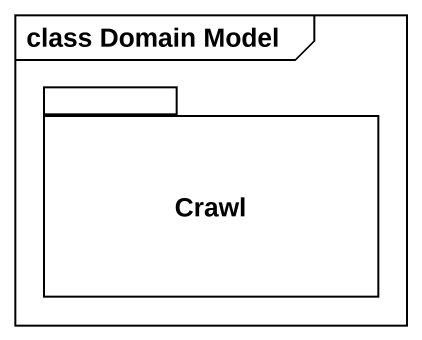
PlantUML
@startuml
mainframe class Domain Model
package Crawl {
}
@enduml
